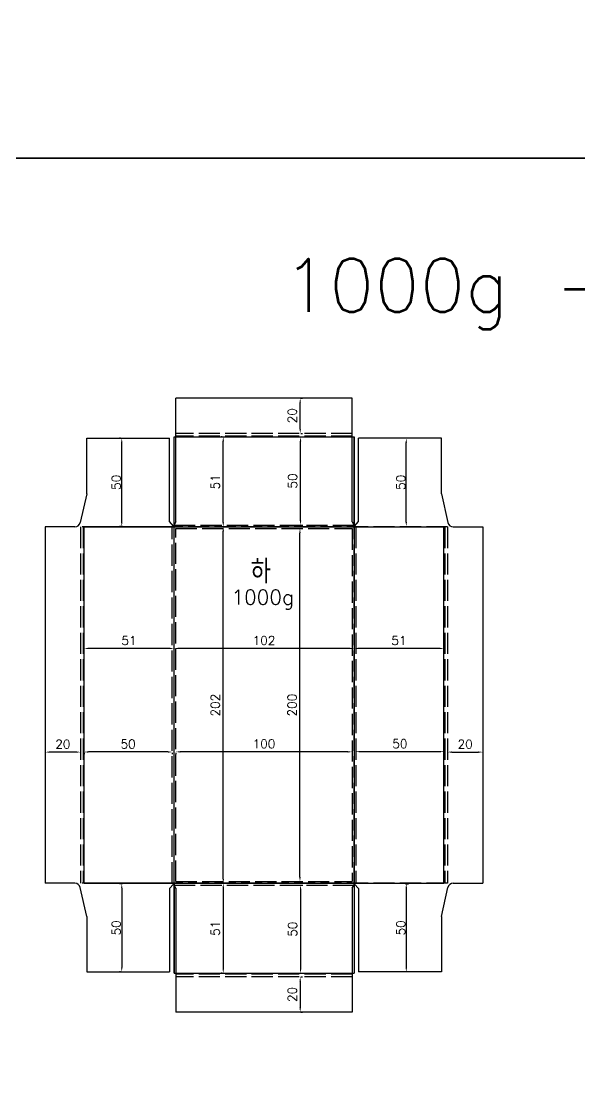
# Model space of a CAD drawing. Header units: millimetres. Extents: x 2179 to 11229, y 1198 to 3756.
# Drawn here: x 4572 to 4889, y 1515 to 2113 of the extents above; entities that cross this region are included whole.
import ezdxf

# ---------------------------------------------------------------- set-up
doc = ezdxf.new("R2010")
doc.units = ezdxf.units.MM
doc.linetypes.add('ACAD_ISO02W100', pattern=[15, 12, -3])
for name, color, linetype in [('기지', 7, 'Continuous'), ('인쇄지', 7, 'Continuous'), ('치수', 7, 'Continuous')]:
    doc.layers.add(name, color=color, linetype=linetype)
doc.styles.add('FHG', font='TXT.shx', dxfattribs={"height": 0.18, "bigfont": 'whgtxt.shx'})
doc.styles.get("Standard").update_dxf_attribs({"font": 'txt.shx', "bigfont": 'zfhg.shx'})
doc.dimstyles.new('ISO-25', dxfattribs={"dimtxt": 2.5, "dimasz": 2.5, "dimexe": 1.25, "dimexo": 0.625, "dimtad": 1, "dimtxsty": 'Standard', "dimcen": 2.5, "dimadec": 0, "dimazin": 0, "dimtfac": 1, "dimtmove": 0, "dimatfit": 3, "dimfxl": 0, "dimarcsym": 0})

# ---------------------------------------------------------------- blocks, each defined once
blk = doc.blocks.new('*D264')
at = {"layer": 'DEFPOINTS', "color": 0}
for p in [(4608.07, 1757.36), (4608.07, 1757.36), (4659.07, 1757.36)]:
    blk.add_point(p, dxfattribs=at)
at = {"layer": '치수', "color": 0, "lineweight": -2}
for p, q in [((4608.07, 1757.98), (4608.07, 1758.61)), ((4659.07, 1757.98), (4659.07, 1758.61)), ((4656.57, 1757.36), (4610.57, 1757.36))]:
    blk.add_line(p, q, dxfattribs=at)
at = {"layer": '치수', "color": 0}
for points in [[(4610.57, 1757.77), (4610.57, 1756.94), (4608.07, 1757.36)], [(4656.57, 1757.77), (4656.57, 1756.94), (4659.07, 1757.36)]]:
    blk.add_solid(points, dxfattribs=at)
at = {"layer": '치수', "color": 0, "insert": (4633.57, 1761.86), "char_height": 5, "attachment_point": 5}
blk.add_mtext('51', dxfattribs=at)
blk = doc.blocks.new('*D265')
at = {"layer": 'DEFPOINTS', "color": 0}
for p in [(4608.07, 1698.75), (4608.07, 1698.67), (4658.07, 1698.75)]:
    blk.add_point(p, dxfattribs=at)
at = {"layer": '치수', "color": 0, "lineweight": -2}
for p, q in [((4608.07, 1698.12), (4608.07, 1697.42)), ((4655.57, 1698.67), (4610.57, 1698.67)), ((4658.07, 1698.12), (4658.07, 1697.42))]:
    blk.add_line(p, q, dxfattribs=at)
at = {"layer": '치수', "color": 0}
for points in [[(4610.57, 1699.09), (4610.57, 1698.26), (4608.07, 1698.67)], [(4655.57, 1699.09), (4655.57, 1698.26), (4658.07, 1698.67)]]:
    blk.add_solid(points, dxfattribs=at)
at = {"layer": '치수', "color": 0, "insert": (4633.07, 1703.17), "char_height": 5, "attachment_point": 5}
blk.add_mtext('50', dxfattribs=at)
blk = doc.blocks.new('*D266')
at = {"layer": 'DEFPOINTS', "color": 0}
for p in [(4586.07, 1698.71), (4586.07, 1698.61), (4606.07, 1698.71)]:
    blk.add_point(p, dxfattribs=at)
at = {"layer": '치수', "color": 0, "lineweight": -2}
for p, q in [((4586.07, 1698.09), (4586.07, 1697.36)), ((4603.57, 1698.61), (4588.57, 1698.61)), ((4606.07, 1698.09), (4606.07, 1697.36))]:
    blk.add_line(p, q, dxfattribs=at)
at = {"layer": '치수', "color": 0}
for points in [[(4588.57, 1699.02), (4588.57, 1698.19), (4586.07, 1698.61)], [(4603.57, 1699.02), (4603.57, 1698.19), (4606.07, 1698.61)]]:
    blk.add_solid(points, dxfattribs=at)
at = {"layer": '치수', "color": 0, "insert": (4596.07, 1703.11), "char_height": 5, "attachment_point": 5}
blk.add_mtext('20', dxfattribs=at)
blk = doc.blocks.new('*D269')
at = {"layer": 'DEFPOINTS', "color": 0}
for p in [(4686.97, 1826.25), (4686.97, 1826.25), (4686.68, 1624.25)]:
    blk.add_point(p, dxfattribs=at)
at = {"layer": '치수', "color": 0, "lineweight": -2}
for p, q in [((4686.35, 1826.25), (4685.72, 1826.25)), ((4686.97, 1626.75), (4686.97, 1823.75)), ((4687.3, 1624.25), (4688.22, 1624.25))]:
    blk.add_line(p, q, dxfattribs=at)
at = {"layer": '치수', "color": 0}
for points in [[(4686.56, 1823.75), (4687.39, 1823.75), (4686.97, 1826.25)], [(4686.56, 1626.75), (4687.39, 1626.75), (4686.97, 1624.25)]]:
    blk.add_solid(points, dxfattribs=at)
at = {"layer": '치수', "color": 0, "insert": (4682.47, 1725.25), "char_height": 5, "attachment_point": 5, "rotation": 90}
blk.add_mtext('202', dxfattribs=at)
blk = doc.blocks.new('*D270')
at = {"layer": 'DEFPOINTS', "color": 0}
for p in [(4730.26, 1825.25), (4730.45, 1825.25), (4730.26, 1625.25)]:
    blk.add_point(p, dxfattribs=at)
at = {"layer": '치수', "color": 0, "lineweight": -2}
for p, q in [((4730.89, 1825.25), (4731.7, 1825.25)), ((4730.45, 1627.75), (4730.45, 1822.75)), ((4730.89, 1625.25), (4731.7, 1625.25))]:
    blk.add_line(p, q, dxfattribs=at)
at = {"layer": '치수', "color": 0}
for points in [[(4730.03, 1822.75), (4730.86, 1822.75), (4730.45, 1825.25)], [(4730.03, 1627.75), (4730.86, 1627.75), (4730.45, 1625.25)]]:
    blk.add_solid(points, dxfattribs=at)
at = {"layer": '치수', "color": 0, "insert": (4725.95, 1725.25), "char_height": 5, "attachment_point": 5, "rotation": 90}
blk.add_mtext('200', dxfattribs=at)
blk = doc.blocks.new('*D272')
at = {"layer": 'DEFPOINTS', "color": 0}
for p in [(4814.07, 1698.71), (4834.07, 1698.71), (4834.07, 1698.61)]:
    blk.add_point(p, dxfattribs=at)
at = {"layer": '치수', "color": 0, "lineweight": -2}
for p, q in [((4814.07, 1698.09), (4814.07, 1697.36)), ((4816.57, 1698.61), (4831.57, 1698.61)), ((4834.07, 1698.09), (4834.07, 1697.36))]:
    blk.add_line(p, q, dxfattribs=at)
at = {"layer": '치수', "color": 0}
for points in [[(4816.57, 1699.02), (4816.57, 1698.19), (4814.07, 1698.61)], [(4831.57, 1699.02), (4831.57, 1698.19), (4834.07, 1698.61)]]:
    blk.add_solid(points, dxfattribs=at)
at = {"layer": '치수', "color": 0, "insert": (4824.07, 1703.11), "char_height": 5, "attachment_point": 5}
blk.add_mtext('20', dxfattribs=at)
blk = doc.blocks.new('*D273')
at = {"layer": 'DEFPOINTS', "color": 0}
for p in [(4660.07, 1698.85), (4660.07, 1698.75), (4760.07, 1698.85)]:
    blk.add_point(p, dxfattribs=at)
at = {"layer": '치수', "color": 0, "lineweight": -2}
for p, q in [((4660.07, 1698.23), (4660.07, 1697.5)), ((4757.57, 1698.75), (4662.57, 1698.75)), ((4760.07, 1698.23), (4760.07, 1697.5))]:
    blk.add_line(p, q, dxfattribs=at)
at = {"layer": '치수', "color": 0}
for points in [[(4662.57, 1699.17), (4662.57, 1698.33), (4660.07, 1698.75)], [(4757.57, 1699.17), (4757.57, 1698.33), (4760.07, 1698.75)]]:
    blk.add_solid(points, dxfattribs=at)
at = {"layer": '치수', "color": 0, "insert": (4710.07, 1703.25), "char_height": 5, "attachment_point": 5}
blk.add_mtext('100', dxfattribs=at)
blk = doc.blocks.new('*D274')
at = {"layer": 'DEFPOINTS', "color": 0}
for p in [(4762.07, 1699.06), (4762.07, 1698.85), (4812.07, 1699.06)]:
    blk.add_point(p, dxfattribs=at)
at = {"layer": '치수', "color": 0, "lineweight": -2}
for p, q in [((4762.07, 1698.43), (4762.07, 1697.6)), ((4809.57, 1698.85), (4764.57, 1698.85)), ((4812.07, 1698.43), (4812.07, 1697.6))]:
    blk.add_line(p, q, dxfattribs=at)
at = {"layer": '치수', "color": 0}
for points in [[(4764.57, 1699.27), (4764.57, 1698.43), (4762.07, 1698.85)], [(4809.57, 1699.27), (4809.57, 1698.43), (4812.07, 1698.85)]]:
    blk.add_solid(points, dxfattribs=at)
at = {"layer": '치수', "color": 0, "insert": (4787.07, 1703.35), "char_height": 5, "attachment_point": 5}
blk.add_mtext('50', dxfattribs=at)
blk = doc.blocks.new('*D280')
at = {"layer": 'DEFPOINTS', "color": 0}
for p in [(4790.7, 1876.5), (4790.7, 1876.5), (4789.7, 1826.5)]:
    blk.add_point(p, dxfattribs=at)
at = {"layer": '치수', "color": 0, "lineweight": -2}
for p, q in [((4790.07, 1876.5), (4789.45, 1876.5)), ((4790.7, 1829), (4790.7, 1874)), ((4790.32, 1826.5), (4791.95, 1826.5))]:
    blk.add_line(p, q, dxfattribs=at)
at = {"layer": '치수', "color": 0}
for points in [[(4790.28, 1874), (4791.11, 1874), (4790.7, 1876.5)], [(4790.28, 1829), (4791.11, 1829), (4790.7, 1826.5)]]:
    blk.add_solid(points, dxfattribs=at)
at = {"layer": '치수', "color": 0, "insert": (4787.57, 1851.5), "char_height": 5, "attachment_point": 5, "rotation": 90}
blk.add_mtext('50', dxfattribs=at)
blk = doc.blocks.new('*D281')
at = {"layer": 'DEFPOINTS', "color": 0}
for p in [(4790.7, 1876.5), (4790.7, 1876.5), (4789.7, 1826.5)]:
    blk.add_point(p, dxfattribs=at)
at = {"layer": '치수', "color": 0, "lineweight": -2}
for p, q in [((4790.07, 1876.5), (4789.45, 1876.5)), ((4790.7, 1829), (4790.7, 1874)), ((4790.32, 1826.5), (4791.95, 1826.5))]:
    blk.add_line(p, q, dxfattribs=at)
at = {"layer": '치수', "color": 0}
for points in [[(4790.28, 1874), (4791.11, 1874), (4790.7, 1876.5)], [(4790.28, 1829), (4791.11, 1829), (4790.7, 1826.5)]]:
    blk.add_solid(points, dxfattribs=at)
at = {"layer": '치수', "color": 0, "insert": (4787.57, 1851.5), "char_height": 5, "attachment_point": 5, "rotation": 90}
blk.add_mtext('50', dxfattribs=at)
blk = doc.blocks.new('*D282')
at = {"layer": 'DEFPOINTS', "color": 0}
for p in [(4629.45, 1876.5), (4629.45, 1876.5), (4630.45, 1826.5)]:
    blk.add_point(p, dxfattribs=at)
at = {"layer": '치수', "color": 0, "lineweight": -2}
for p, q in [((4628.82, 1876.5), (4628.2, 1876.5)), ((4629.45, 1829), (4629.45, 1874)), ((4629.82, 1826.5), (4628.2, 1826.5))]:
    blk.add_line(p, q, dxfattribs=at)
at = {"layer": '치수', "color": 0}
for points in [[(4629.03, 1874), (4629.86, 1874), (4629.45, 1876.5)], [(4629.03, 1829), (4629.86, 1829), (4629.45, 1826.5)]]:
    blk.add_solid(points, dxfattribs=at)
at = {"layer": '치수', "color": 0, "insert": (4626.32, 1851.5), "char_height": 5, "attachment_point": 5, "rotation": 90}
blk.add_mtext('50', dxfattribs=at)
blk = doc.blocks.new('*D283')
at = {"layer": 'DEFPOINTS', "color": 0}
for p in [(4686.97, 1877.25), (4686.97, 1877.25), (4686.97, 1826.25)]:
    blk.add_point(p, dxfattribs=at)
at = {"layer": '치수', "color": 0, "lineweight": -2}
for p, q in [((4686.35, 1877.25), (4685.72, 1877.25)), ((4686.97, 1828.75), (4686.97, 1874.75)), ((4686.35, 1826.25), (4685.72, 1826.25))]:
    blk.add_line(p, q, dxfattribs=at)
at = {"layer": '치수', "color": 0}
for points in [[(4686.56, 1874.75), (4687.39, 1874.75), (4686.97, 1877.25)], [(4686.56, 1828.75), (4687.39, 1828.75), (4686.97, 1826.25)]]:
    blk.add_solid(points, dxfattribs=at)
at = {"layer": '치수', "color": 0, "insert": (4682.47, 1851.75), "char_height": 5, "attachment_point": 5, "rotation": 90}
blk.add_mtext('51', dxfattribs=at)
blk = doc.blocks.new('*D284')
at = {"layer": 'DEFPOINTS', "color": 0}
for p in [(4730.45, 1877.25), (4730.78, 1877.25), (4730.45, 1827.25)]:
    blk.add_point(p, dxfattribs=at)
at = {"layer": '치수', "color": 0, "lineweight": -2}
for p, q in [((4731.07, 1877.25), (4732.03, 1877.25)), ((4730.78, 1829.75), (4730.78, 1874.75)), ((4731.07, 1827.25), (4732.03, 1827.25))]:
    blk.add_line(p, q, dxfattribs=at)
at = {"layer": '치수', "color": 0}
for points in [[(4730.37, 1874.75), (4731.2, 1874.75), (4730.78, 1877.25)], [(4730.37, 1829.75), (4731.2, 1829.75), (4730.78, 1827.25)]]:
    blk.add_solid(points, dxfattribs=at)
at = {"layer": '치수', "color": 0, "insert": (4726.28, 1852.25), "char_height": 5, "attachment_point": 5, "rotation": 90}
blk.add_mtext('50', dxfattribs=at)
blk = doc.blocks.new('*D285')
at = {"layer": 'DEFPOINTS', "color": 0}
for p in [(4761.07, 1757.87), (4659.07, 1757.36), (4659.07, 1757.36)]:
    blk.add_point(p, dxfattribs=at)
at = {"layer": '치수', "color": 0, "lineweight": -2}
for p, q in [((4659.07, 1757.98), (4659.07, 1758.61)), ((4758.57, 1757.36), (4661.57, 1757.36)), ((4761.07, 1757.24), (4761.07, 1756.11))]:
    blk.add_line(p, q, dxfattribs=at)
at = {"layer": '치수', "color": 0}
for points in [[(4661.57, 1757.77), (4661.57, 1756.94), (4659.07, 1757.36)], [(4758.57, 1757.77), (4758.57, 1756.94), (4761.07, 1757.36)]]:
    blk.add_solid(points, dxfattribs=at)
at = {"layer": '치수', "color": 0, "insert": (4710.07, 1761.86), "char_height": 5, "attachment_point": 5}
blk.add_mtext('102', dxfattribs=at)
blk = doc.blocks.new('*D286')
at = {"layer": 'DEFPOINTS', "color": 0}
for p in [(4761.07, 1757.87), (4812.07, 1757.87), (4761.07, 1757.36)]:
    blk.add_point(p, dxfattribs=at)
at = {"layer": '치수', "color": 0, "lineweight": -2}
for p, q in [((4761.07, 1757.24), (4761.07, 1756.11)), ((4809.57, 1757.36), (4763.57, 1757.36)), ((4812.07, 1757.24), (4812.07, 1756.11))]:
    blk.add_line(p, q, dxfattribs=at)
at = {"layer": '치수', "color": 0}
for points in [[(4763.57, 1757.77), (4763.57, 1756.94), (4761.07, 1757.36)], [(4809.57, 1757.77), (4809.57, 1756.94), (4812.07, 1757.36)]]:
    blk.add_solid(points, dxfattribs=at)
at = {"layer": '치수', "color": 0, "insert": (4786.57, 1761.86), "char_height": 5, "attachment_point": 5}
blk.add_mtext('51', dxfattribs=at)
blk = doc.blocks.new('*D287')
at = {"layer": 'DEFPOINTS', "color": 0}
for p in [(4730.25, 1899.25), (4730.58, 1899.25), (4730.25, 1879.25)]:
    blk.add_point(p, dxfattribs=at)
at = {"layer": '치수', "color": 0, "lineweight": -2}
for p, q in [((4730.58, 1881.75), (4730.58, 1896.75)), ((4730.88, 1899.25), (4731.83, 1899.25)), ((4730.88, 1879.25), (4731.83, 1879.25))]:
    blk.add_line(p, q, dxfattribs=at)
at = {"layer": '치수', "color": 0}
for points in [[(4730.16, 1896.75), (4730.99, 1896.75), (4730.58, 1899.25)], [(4730.16, 1881.75), (4730.99, 1881.75), (4730.58, 1879.25)]]:
    blk.add_solid(points, dxfattribs=at)
at = {"layer": '치수', "color": 0, "insert": (4726.08, 1889.25), "char_height": 5, "attachment_point": 5, "rotation": 90}
blk.add_mtext('20', dxfattribs=at)
blk = doc.blocks.new('*D297')
at = {"layer": 'DEFPOINTS', "color": 0}
for p in [(4789.7, 1624), (4790.7, 1574), (4790.7, 1574)]:
    blk.add_point(p, dxfattribs=at)
at = {"layer": '치수', "color": 0, "lineweight": -2}
for p, q in [((4790.32, 1624), (4791.95, 1624)), ((4790.7, 1621.5), (4790.7, 1576.5)), ((4790.07, 1574), (4789.45, 1574))]:
    blk.add_line(p, q, dxfattribs=at)
at = {"layer": '치수', "color": 0}
for points in [[(4790.28, 1621.5), (4791.11, 1621.5), (4790.7, 1624)], [(4790.28, 1576.5), (4791.11, 1576.5), (4790.7, 1574)]]:
    blk.add_solid(points, dxfattribs=at)
at = {"layer": '치수', "color": 0, "insert": (4787.57, 1599), "char_height": 5, "attachment_point": 5, "rotation": 90}
blk.add_mtext('50', dxfattribs=at)
blk = doc.blocks.new('*D296')
at = {"layer": 'DEFPOINTS', "color": 0}
for p in [(4789.7, 1624), (4790.7, 1574), (4790.7, 1574)]:
    blk.add_point(p, dxfattribs=at)
at = {"layer": '치수', "color": 0, "lineweight": -2}
for p, q in [((4790.32, 1624), (4791.95, 1624)), ((4790.7, 1621.5), (4790.7, 1576.5)), ((4790.07, 1574), (4789.45, 1574))]:
    blk.add_line(p, q, dxfattribs=at)
at = {"layer": '치수', "color": 0}
for points in [[(4790.28, 1621.5), (4791.11, 1621.5), (4790.7, 1624)], [(4790.28, 1576.5), (4791.11, 1576.5), (4790.7, 1574)]]:
    blk.add_solid(points, dxfattribs=at)
at = {"layer": '치수', "color": 0, "insert": (4787.57, 1599), "char_height": 5, "attachment_point": 5, "rotation": 90}
blk.add_mtext('50', dxfattribs=at)
blk = doc.blocks.new('*D298')
at = {"layer": 'DEFPOINTS', "color": 0}
for p in [(4630.45, 1624), (4629.45, 1574), (4629.45, 1574)]:
    blk.add_point(p, dxfattribs=at)
at = {"layer": '치수', "color": 0, "lineweight": -2}
for p, q in [((4629.82, 1624), (4628.2, 1624)), ((4629.45, 1621.5), (4629.45, 1576.5)), ((4628.82, 1574), (4628.2, 1574))]:
    blk.add_line(p, q, dxfattribs=at)
at = {"layer": '치수', "color": 0}
for points in [[(4629.03, 1621.5), (4629.86, 1621.5), (4629.45, 1624)], [(4629.03, 1576.5), (4629.86, 1576.5), (4629.45, 1574)]]:
    blk.add_solid(points, dxfattribs=at)
at = {"layer": '치수', "color": 0, "insert": (4626.32, 1599), "char_height": 5, "attachment_point": 5, "rotation": 90}
blk.add_mtext('50', dxfattribs=at)
blk = doc.blocks.new('*D300')
at = {"layer": 'DEFPOINTS', "color": 0}
for p in [(4730.45, 1623.25), (4730.45, 1573.25), (4730.78, 1573.25)]:
    blk.add_point(p, dxfattribs=at)
at = {"layer": '치수', "color": 0, "lineweight": -2}
for p, q in [((4730.78, 1620.75), (4730.78, 1575.75)), ((4731.07, 1623.25), (4732.03, 1623.25)), ((4731.07, 1573.25), (4732.03, 1573.25))]:
    blk.add_line(p, q, dxfattribs=at)
at = {"layer": '치수', "color": 0}
for points in [[(4730.37, 1620.75), (4731.2, 1620.75), (4730.78, 1623.25)], [(4730.37, 1575.75), (4731.2, 1575.75), (4730.78, 1573.25)]]:
    blk.add_solid(points, dxfattribs=at)
at = {"layer": '치수', "color": 0, "insert": (4726.28, 1598.25), "char_height": 5, "attachment_point": 5, "rotation": 90}
blk.add_mtext('50', dxfattribs=at)
blk = doc.blocks.new('*D299')
at = {"layer": 'DEFPOINTS', "color": 0}
for p in [(4686.97, 1624.25), (4686.97, 1573.25), (4686.97, 1573.25)]:
    blk.add_point(p, dxfattribs=at)
at = {"layer": '치수', "color": 0, "lineweight": -2}
for p, q in [((4686.35, 1624.25), (4685.72, 1624.25)), ((4686.97, 1621.75), (4686.97, 1575.75)), ((4686.35, 1573.25), (4685.72, 1573.25))]:
    blk.add_line(p, q, dxfattribs=at)
at = {"layer": '치수', "color": 0}
for points in [[(4686.56, 1621.75), (4687.39, 1621.75), (4686.97, 1624.25)], [(4686.56, 1575.75), (4687.39, 1575.75), (4686.97, 1573.25)]]:
    blk.add_solid(points, dxfattribs=at)
at = {"layer": '치수', "color": 0, "insert": (4682.47, 1598.75), "char_height": 5, "attachment_point": 5, "rotation": 90}
blk.add_mtext('51', dxfattribs=at)
blk = doc.blocks.new('*D301')
at = {"layer": 'DEFPOINTS', "color": 0}
for p in [(4730.25, 1571.25), (4730.25, 1551.25), (4730.58, 1551.25)]:
    blk.add_point(p, dxfattribs=at)
at = {"layer": '치수', "color": 0, "lineweight": -2}
for p, q in [((4730.58, 1568.75), (4730.58, 1553.75)), ((4730.88, 1571.25), (4731.83, 1571.25)), ((4730.88, 1551.25), (4731.83, 1551.25))]:
    blk.add_line(p, q, dxfattribs=at)
at = {"layer": '치수', "color": 0}
for points in [[(4730.16, 1568.75), (4730.99, 1568.75), (4730.58, 1571.25)], [(4730.16, 1553.75), (4730.99, 1553.75), (4730.58, 1551.25)]]:
    blk.add_solid(points, dxfattribs=at)
at = {"layer": '치수', "color": 0, "insert": (4726.08, 1561.25), "char_height": 5, "attachment_point": 5, "rotation": 90}
blk.add_mtext('20', dxfattribs=at)

msp = doc.modelspace()

# ---------------------------------------------------------------- linework, layer by layer
at = {"color": 6}
for points in [[(4428.818, 2635.181), (5328.818, 2635.181), (5328.818, 2035.181), (4428.818, 2035.181)], [(4428.818, 2035.181), (5328.818, 2035.181), (5328.818, 1435.181), (4428.818, 1435.181)]]:
    msp.add_lwpolyline(points, close=True, dxfattribs=at)
at = {"layer": '기지', "color": 3}
for p, q in [((4659.072, 1573.25), (4659.072, 1877.25)), ((4761.072, 1877.25), (4761.072, 1573.25)), ((4608.072, 1826.25), (4812.072, 1826.25)), ((4608.072, 1624.25), (4812.072, 1624.25))]:
    msp.add_line(p, q, dxfattribs=at)
at = {"layer": '기지'}
for p, q in [((4659.072, 1826.25), (4659.072, 1877.25)), ((4659.072, 1877.25), (4761.072, 1877.25)), ((4761.072, 1826.25), (4761.072, 1877.25)), ((4659.072, 1826.25), (4608.072, 1826.25)), ((4608.072, 1624.25), (4608.072, 1826.25)), ((4761.072, 1826.25), (4812.072, 1826.25)), ((4812.072, 1624.25), (4812.072, 1826.25)), ((4659.072, 1624.25), (4608.072, 1624.25)), ((4659.072, 1624.25), (4659.072, 1573.25)), ((4761.072, 1624.25), (4761.072, 1573.25)), ((4761.072, 1624.25), (4812.072, 1624.25)), ((4659.072, 1573.25), (4761.072, 1573.25))]:
    msp.add_line(p, q, dxfattribs=at)
at = {"layer": '인쇄지', "color": 6}
for p, q in [((4660.072, 1829.057), (4660.072, 1899.25)), ((4760.072, 1899.25), (4660.072, 1899.25)), ((4760.072, 1829.057), (4760.072, 1899.25)), ((4609.572, 1876.5), (4656.572, 1876.5)), ((4609.572, 1844.968), (4609.572, 1876.5)), ((4656.572, 1829.25), (4656.572, 1876.5)), ((4763.572, 1829.25), (4763.572, 1876.5)), ((4810.572, 1876.5), (4763.572, 1876.5)), ((4810.572, 1844.968), (4810.572, 1876.5)), ((4609.572, 1844.968), (4605.825, 1828.664)), ((4810.572, 1844.968), (4814.32, 1828.664)), ((4586.072, 1826.25), (4586.072, 1624.25)), ((4602.882, 1826.25), (4586.072, 1826.25)), ((4658.822, 1826.75), (4656.572, 1829.25)), ((4660.072, 1829.057), (4658.822, 1826.75)), ((4760.072, 1829.057), (4761.322, 1826.75)), ((4761.322, 1826.75), (4763.572, 1829.25)), ((4817.262, 1826.25), (4834.072, 1826.25)), ((4834.072, 1826.25), (4834.072, 1624.25)), ((4602.882, 1624.25), (4586.072, 1624.25)), ((4609.572, 1605.531), (4605.825, 1621.836)), ((4658.822, 1623.75), (4656.572, 1621.25)), ((4656.572, 1621.25), (4656.572, 1574)), ((4660.072, 1621.442), (4658.822, 1623.75)), ((4660.072, 1621.442), (4660.072, 1551.25)), ((4760.072, 1621.442), (4761.322, 1623.75)), ((4760.072, 1621.442), (4760.072, 1551.25)), ((4761.322, 1623.75), (4763.572, 1621.25)), ((4763.572, 1621.25), (4763.572, 1574)), ((4810.572, 1605.531), (4814.32, 1621.836)), ((4817.262, 1624.25), (4834.072, 1624.25)), ((4609.572, 1605.531), (4609.572, 1574)), ((4810.572, 1605.531), (4810.572, 1574)), ((4609.572, 1574), (4656.572, 1574)), ((4810.572, 1574), (4763.572, 1574)), ((4760.072, 1551.25), (4660.072, 1551.25))]:
    msp.add_line(p, q, dxfattribs=at)
at = {"layer": '인쇄지', "color": 4, "linetype": 'ACAD_ISO02W100'}
for p, q in [((4760.072, 1879.25), (4660.072, 1879.25)), ((4760.072, 1877.75), (4660.072, 1877.75)), ((4814.072, 1826.25), (4606.072, 1826.25)), ((4606.072, 1826.25), (4606.072, 1624.25)), ((4607.572, 1826.25), (4607.572, 1624.25)), ((4659.072, 1624.25), (4659.072, 1826.25)), ((4761.072, 1624.25), (4761.072, 1826.25)), ((4812.572, 1826.25), (4812.572, 1624.25)), ((4814.072, 1826.25), (4814.072, 1624.25)), ((4814.072, 1624.25), (4606.072, 1624.25)), ((4760.072, 1572.75), (4660.072, 1572.75)), ((4760.072, 1571.25), (4660.072, 1571.25))]:
    msp.add_line(p, q, dxfattribs=at)
at = {"layer": '인쇄지', "color": 6}
for centre, start, end in [((4602.882, 1829.25), 270, 348.73417), ((4817.262, 1829.25), 191.26583, 270), ((4602.882, 1621.25), 11.26583, 90), ((4817.262, 1621.25), 90, 168.73417)]:
    msp.add_arc(centre, 3, start, end, dxfattribs=at)
at = {"layer": '치수', "color": 2, "linetype": 'ACAD_ISO02W100'}
for p, q in [((4658.072, 1624.25), (4658.072, 1826.25)), ((4659.072, 1827.25), (4761.072, 1827.25)), ((4660.072, 1625.25), (4660.072, 1825.25)), ((4660.072, 1825.25), (4760.072, 1825.25)), ((4760.072, 1825.25), (4760.072, 1625.25)), ((4762.072, 1826.25), (4762.072, 1624.25)), ((4659.072, 1623.25), (4761.072, 1623.25)), ((4660.072, 1625.25), (4760.072, 1625.25))]:
    msp.add_line(p, q, dxfattribs=at)

# ---------------------------------------------------------------- texts
at = {"style": 'FHG'}
msp.add_text('1000g - V', height=30, dxfattribs=at).set_placement((4721.196, 1948.174))
at = {"layer": '기지', "color": 1}
msp.add_text('하', height=13.333, dxfattribs=at).set_placement((4702.417, 1794.206))
at = {"layer": '기지', "color": 1, "style": 'FHG'}
msp.add_text('1000g', height=8.3333, dxfattribs=at).set_placement((4691.656, 1782.207))

# ---------------------------------------------------------------- dimensions: what is measured, and where the dimension line sits
at = {"layer": '치수', "color": 1}
for base, p1, p2, angle, override, picture, middle in [((4730.575, 1899.25), (4730.251, 1879.25), (4730.251, 1899.25), 270, {"dimtxt": 5, "dimgap": 2}, '*D287', (4726.075, 1889.25)), ((4730.783, 1877.25), (4730.448, 1827.25), (4730.448, 1877.25), 90, {"dimtxt": 5, "dimgap": 2}, '*D284', (4726.283, 1852.25)), ((4629.447, 1876.5), (4630.447, 1826.5), (4629.447, 1876.5), 90, {"dimtxt": 5, "dimdec": 1, "dimtdec": 1, "dimtmove": 0, "dimtzin": 0}, '*D282', (4626.322, 1851.5)), ((4790.698, 1876.5), (4789.698, 1826.5), (4790.698, 1876.5), 90, {"dimtxt": 5, "dimdec": 1, "dimtdec": 1, "dimtmove": 0, "dimtzin": 0}, '*D280', (4787.573, 1851.5)), ((4790.698, 1876.5), (4789.698, 1826.5), (4790.698, 1876.5), 90, {"dimtxt": 5, "dimdec": 1, "dimtdec": 1, "dimtmove": 0, "dimtzin": 0}, '*D281', (4787.573, 1851.5)), ((4730.448, 1825.25), (4730.26, 1625.25), (4730.26, 1825.25), 90, {"dimtxt": 5, "dimgap": 2}, '*D270', (4725.948, 1725.25)), ((4834.072, 1698.605), (4814.072, 1698.711), (4834.072, 1698.711), 180, {"dimtxt": 5, "dimgap": 2}, '*D272', (4824.072, 1703.105)), ((4629.447, 1574), (4630.447, 1624), (4629.447, 1574), 270, {"dimtxt": 5, "dimdec": 1, "dimtdec": 1, "dimtmove": 0, "dimtzin": 0}, '*D298', (4626.322, 1599)), ((4730.783, 1573.25), (4730.448, 1623.25), (4730.448, 1573.25), 270, {"dimtxt": 5, "dimgap": 2}, '*D300', (4726.283, 1598.25)), ((4790.698, 1574), (4789.698, 1624), (4790.698, 1574), 270, {"dimtxt": 5, "dimdec": 1, "dimtdec": 1, "dimtmove": 0, "dimtzin": 0}, '*D297', (4787.573, 1599)), ((4790.698, 1574), (4789.698, 1624), (4790.698, 1574), 270, {"dimtxt": 5, "dimdec": 1, "dimtdec": 1, "dimtmove": 0, "dimtzin": 0}, '*D296', (4787.573, 1599)), ((4730.575, 1551.25), (4730.251, 1571.25), (4730.251, 1551.25), 90, {"dimtxt": 5, "dimgap": 2}, '*D301', (4726.075, 1561.25))]:
    dim = msp.add_linear_dim(base=base, p1=p1, p2=p2, angle=angle, dimstyle='ISO-25', override=override, dxfattribs=at)
    dim.commit()
    dim.dimension.update_dxf_attribs({"geometry": picture, "text_midpoint": middle})
at = {"layer": '치수', "color": 3}
for base, p1, p2, angle, picture, middle in [((4686.974, 1877.25), (4686.974, 1826.25), (4686.974, 1877.25), 90, '*D283', (4682.474, 1851.75)), ((4686.974, 1826.25), (4686.68, 1624.25), (4686.974, 1826.25), 90, '*D269', (4682.474, 1725.25)), ((4686.974, 1573.25), (4686.974, 1624.25), (4686.974, 1573.25), 270, '*D299', (4682.474, 1598.75))]:
    dim = msp.add_linear_dim(base=base, p1=p1, p2=p2, angle=angle, dimstyle='ISO-25', override={"dimtxt": 5, "dimgap": 2, "dimtmove": 1}, dxfattribs=at)
    dim.commit()
    dim.dimension.update_dxf_attribs({"geometry": picture, "text_midpoint": middle})
for base, p1, p2, override, picture, middle in [((4608.072, 1757.357), (4659.072, 1757.357), (4608.072, 1757.357), {"dimtxt": 5, "dimgap": 2, "dimtmove": 1}, '*D264', (4633.572, 1761.857)), ((4659.072, 1757.357), (4761.072, 1757.869), (4659.072, 1757.357), {"dimtxt": 5, "dimgap": 2, "dimtmove": 1}, '*D285', (4710.072, 1761.857)), ((4761.072, 1757.357), (4812.072, 1757.869), (4761.072, 1757.869), {"dimtxt": 5, "dimgap": 2}, '*D286', (4786.572, 1761.857))]:
    dim = msp.add_linear_dim(base=base, p1=p1, p2=p2, dimstyle='ISO-25', override=override, dxfattribs=at)
    dim.commit()
    dim.dimension.update_dxf_attribs({"geometry": picture, "text_midpoint": middle})
at = {"layer": '치수', "color": 1}
for base, p1, p2, picture, middle in [((4586.072, 1698.605), (4606.072, 1698.711), (4586.072, 1698.711), '*D266', (4596.072, 1703.105)), ((4608.072, 1698.673), (4658.072, 1698.749), (4608.072, 1698.749), '*D265', (4633.072, 1703.173)), ((4660.072, 1698.749), (4760.072, 1698.851), (4660.072, 1698.851), '*D273', (4710.072, 1703.249)), ((4762.072, 1698.851), (4812.072, 1699.056), (4762.072, 1699.056), '*D274', (4787.072, 1703.351))]:
    dim = msp.add_linear_dim(base=base, p1=p1, p2=p2, dimstyle='ISO-25', override={"dimtxt": 5, "dimgap": 2}, dxfattribs=at)
    dim.commit()
    dim.dimension.update_dxf_attribs({"geometry": picture, "text_midpoint": middle})

doc.saveas('drawing.dxf')
